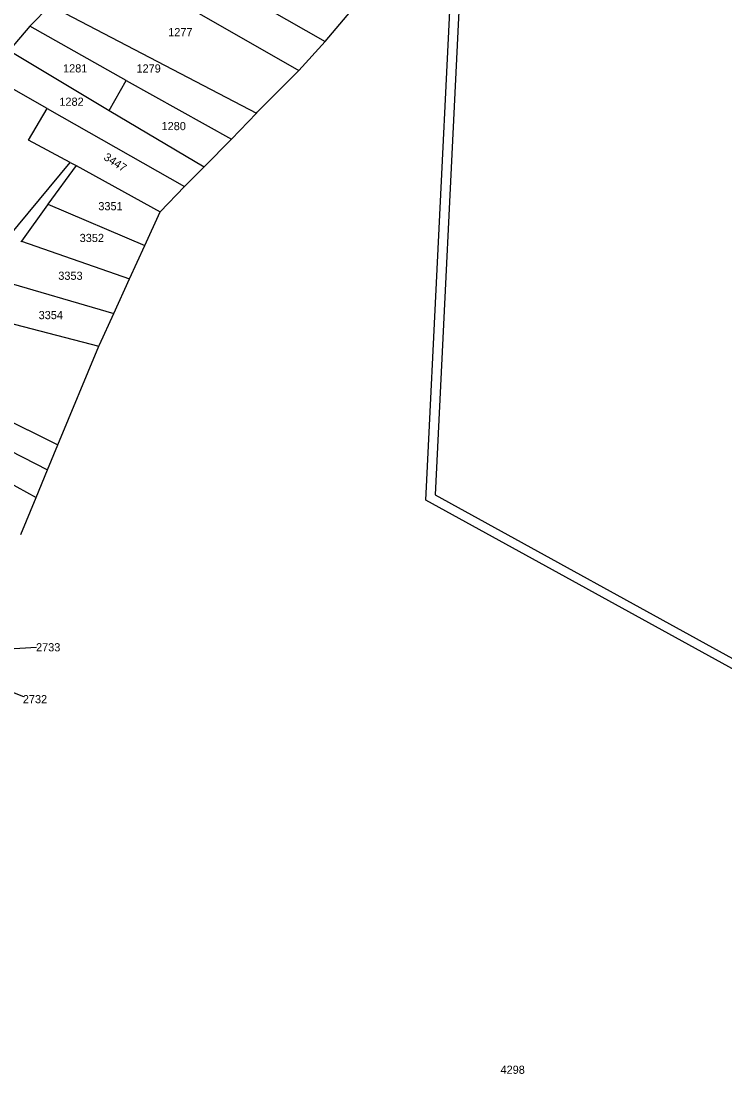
# Model space of a CAD drawing. Extents: x 191922 to 199923, y 328959 to 333350.
# Drawn here: x 198290.3 to 198522.7, y 330702.4 to 331050.3 of the extents above; entities that cross this region are included whole.
import ezdxf

# ---------------------------------------------------------------- set-up
doc = ezdxf.new("R2010")
doc.units = 0
for name, color, linetype in [('bouwvlak', 7, 'Continuous'), ('enkelbestemming', 7, 'Continuous'), ('Level 6', 7, 'Continuous')]:
    doc.layers.add(name, color=color, linetype=linetype)

msp = doc.modelspace()

# ---------------------------------------------------------------- linework, layer by layer
at = {"layer": 'bouwvlak'}
for p, q in [((198295.38, 330843.28), (198266.93, 330841.68)), ((198291.16, 330826.98), (198266.2, 330836.78))]:
    msp.add_line(p, q, dxfattribs=at)
at = {"layer": 'Level 6'}
for p, q in [((198307.07, 331091.44), (198390.68, 331043.57)), ((198436.03, 331076.67), (198427.09, 330893.76)), ((198315.28, 331072.27), (198381.98, 331034.01)), ((198424.01, 330892.04), (198432.95, 331075.16)), ((198424.01, 330892.04), (198432.95, 331075.16)), ((198293.24, 331048.63), (198299.88, 331055.54)), ((198299.88, 331055.54), (198368.01, 331019.93)), ((198390.68, 331043.57), (198401.58, 331056.46)), ((198390.68, 331043.57), (198401.58, 331056.46)), ((198293.24, 331048.63), (198286.39, 331040.59)), ((198325.06, 331030.65), (198293.24, 331048.63)), ((198298.91, 331021.4), (198255.77, 331046.23)), ((198286.39, 331040.59), (198319.37, 331020.84)), ((198381.98, 331034.01), (198390.68, 331043.57)), ((198381.98, 331034.01), (198390.68, 331043.57)), ((198368.32, 331020.24), (198381.98, 331034.01)), ((198368.32, 331020.24), (198381.98, 331034.01)), ((198319.37, 331020.84), (198325.06, 331030.65)), ((198325.06, 331030.65), (198359.82, 331011.37)), ((198292.71, 331010.98), (198298.91, 331021.4)), ((198298.91, 331021.4), (198344.31, 330995.65)), ((198319.37, 331020.84), (198350.76, 331002.19)), ((198359.82, 331011.37), (198368.01, 331019.93)), ((198359.82, 331011.37), (198368.01, 331019.93)), ((198368.01, 331019.93), (198368.32, 331020.24)), ((198368.01, 331019.93), (198368.32, 331020.24)), ((198306.52, 331003.57), (198292.71, 331010.98)), ((198350.76, 331002.19), (198359.82, 331011.37)), ((198350.76, 331002.19), (198359.82, 331011.37)), ((198266.68, 330955.71), (198306.52, 331003.57)), ((198308.51, 331002.65), (198299.15, 330989.83)), ((198306.52, 331003.57), (198308.51, 331002.65)), ((198308.51, 331002.65), (198336.26, 330987.27)), ((198344.31, 330995.65), (198350.76, 331002.19)), ((198344.31, 330995.65), (198350.76, 331002.19)), ((198336.26, 330987.27), (198344.31, 330995.65)), ((198336.26, 330987.27), (198344.31, 330995.65)), ((198299, 330989.61), (198290.39, 330977.66)), ((198299.15, 330989.83), (198299, 330989.61)), ((198299.15, 330989.83), (198331.2, 330976.2)), ((198331.2, 330976.2), (198336.26, 330987.27)), ((198331.2, 330976.2), (198336.26, 330987.27)), ((198290.39, 330977.66), (198290.19, 330977.38)), ((198290.39, 330977.66), (198326.15, 330965.17)), ((198326.15, 330965.17), (198331.2, 330976.2)), ((198326.15, 330965.17), (198331.2, 330976.2)), ((198281.7, 330965.13), (198320.92, 330953.74)), ((198320.92, 330953.74), (198326.15, 330965.17)), ((198320.92, 330953.74), (198326.15, 330965.17)), ((198273.6, 330953.94), (198315.98, 330942.89)), ((198316.15, 330943.31), (198320.92, 330953.74)), ((198316.15, 330943.31), (198320.92, 330953.74)), ((198315.98, 330942.89), (198316.15, 330943.31)), ((198315.98, 330942.89), (198316.15, 330943.31)), ((198302.49, 330910.31), (198315.98, 330942.89)), ((198302.49, 330910.31), (198315.98, 330942.89)), ((198247.01, 330937.83), (198302.49, 330910.31)), ((198242.5, 330931.19), (198299.05, 330902)), ((198239.43, 330923.95), (198295.26, 330892.84)), ((198299.05, 330902), (198302.49, 330910.31)), ((198299.05, 330902), (198302.49, 330910.31)), ((198295.26, 330892.84), (198299.05, 330902)), ((198295.26, 330892.84), (198299.05, 330902)), ((198290.21, 330880.66), (198295.26, 330892.84)), ((198290.21, 330880.66), (198295.26, 330892.84)), ((198576.86, 330807.73), (198424.01, 330892.04)), ((198576.86, 330807.73), (198424.01, 330892.04)), ((198427.09, 330893.76), (198578.31, 330810.35))]:
    msp.add_line(p, q, dxfattribs=at)

# ---------------------------------------------------------------- texts
at = {"layer": 'enkelbestemming'}
for s, p in [('1277', (198338.88, 331045.33)), ('1281', (198304.16, 331033.37)), ('1279', (198328.41, 331033.33)), ('1282', (198302.94, 331022.35)), ('1280', (198336.69, 331014.3)), ('3351', (198315.82, 330987.82)), ('3352', (198309.65, 330977.32)), ('3353', (198302.59, 330964.83)), ('3354', (198296.1, 330951.83)), ('2733', (198295.24, 330842.05)), ('2732', (198290.88, 330824.9)), ('4298', (198448.63, 330702.43))]:
    msp.add_text(s, height=2.7, dxfattribs=at).set_placement(p)
msp.add_text('3447', height=2.7, rotation=326.6783, dxfattribs=at).set_placement((198317.33, 331004.75))

doc.saveas('drawing.dxf')
